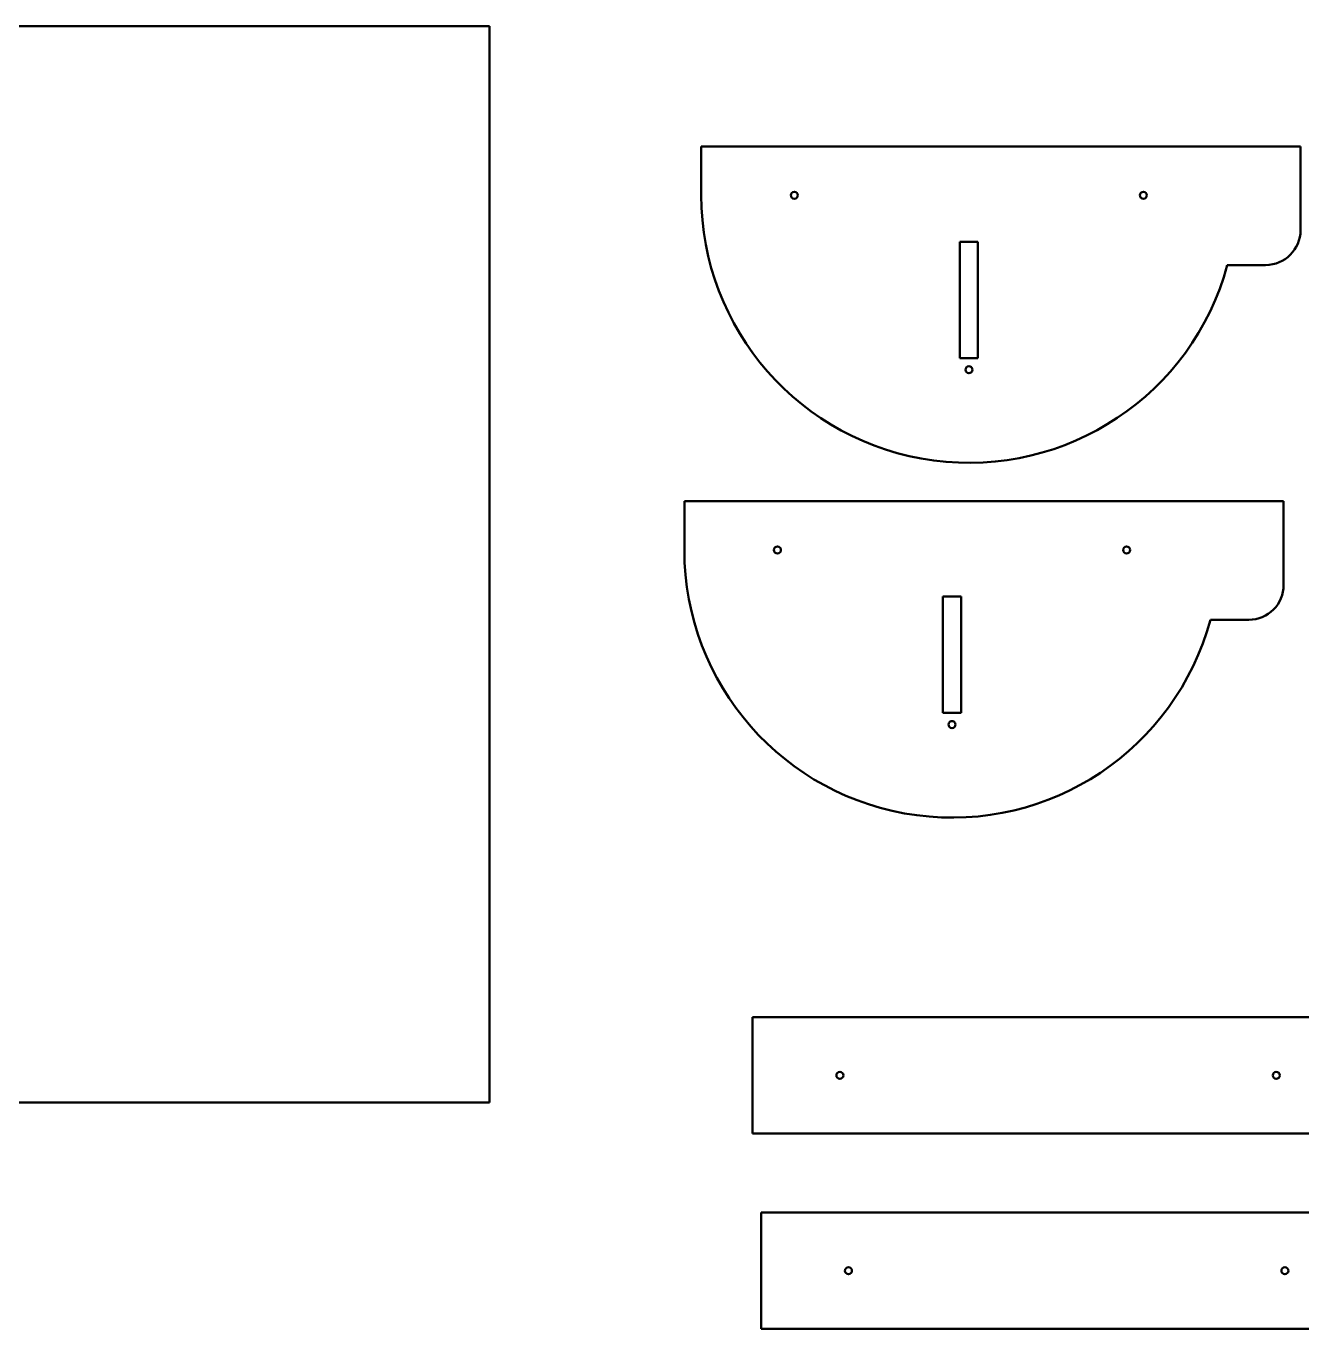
# Model space of a CAD drawing. Header units: millimetres. Extents: x -4457 to 5436, y 521 to 6420.
# Drawn here: x 3272 to 4369, y 4638 to 5758 of the extents above; entities that cross this region are included whole.
import ezdxf

# ---------------------------------------------------------------- set-up
doc = ezdxf.new("R2010")
doc.units = ezdxf.units.MM
doc.header["$MEASUREMENT"] = 0
doc.layers.add('layer 1', color=7, linetype='Continuous')

msp = doc.modelspace()

# ---------------------------------------------------------------- linework, layer by layer
at = {"layer": 'layer 1', "lineweight": 50}
for points in [[(3670.5613, 5757.5702), (3670.5613, 5757.5702), (1665.5613, 5757.5702), (1665.5613, 5757.5702)], [(3670.5613, 4832.5702), (3670.5613, 4832.5702), (3670.5613, 5757.5702), (3670.5613, 5757.5702)], [(3852.5668, 5654.1994), (3852.5668, 5654.1994), (3852.5668, 5612.1994), (3852.5668, 5612.1994)], [(4367.5668, 5654.1994), (4367.5668, 5654.1994), (3852.5668, 5654.1994), (3852.5668, 5654.1994)], [(4367.5668, 5582.1994), (4367.5668, 5582.1994), (4367.5668, 5654.1994), (4367.5668, 5654.1994)], [(4337.5668, 5552.1994), (4354.1352, 5552.1994), (4367.5667, 5565.6308), (4367.5668, 5582.1993)], [(4074.8168, 5472.1994), (4074.8168, 5472.1994), (4074.8168, 5572.1994), (4074.8168, 5572.1994)], [(4074.8168, 5572.1994), (4074.8168, 5572.1994), (4090.3168, 5572.1994), (4090.3168, 5572.1994)], [(4090.3168, 5572.1994), (4090.3168, 5572.1994), (4090.3168, 5472.1994), (4090.3168, 5472.1994)], [(4304.6028, 5552.1994), (4304.6028, 5552.1994), (4337.5668, 5552.1994), (4337.5668, 5552.1994)], [(4090.3168, 5472.1994), (4090.3168, 5472.1994), (4074.8168, 5472.1994), (4074.8168, 5472.1994)], [(3838.0488, 5349.3223), (3838.0488, 5349.3223), (3838.0488, 5307.3223), (3838.0488, 5307.3223)], [(4353.0488, 5349.3223), (4353.0488, 5349.3223), (3838.0488, 5349.3223), (3838.0488, 5349.3223)], [(4353.0488, 5277.3223), (4353.0488, 5277.3223), (4353.0488, 5349.3223), (4353.0488, 5349.3223)], [(4323.0488, 5247.3223), (4339.6173, 5247.3223), (4353.0487, 5260.7536), (4353.0488, 5277.3221)], [(4060.2988, 5167.3223), (4060.2988, 5167.3223), (4060.2988, 5267.3223), (4060.2988, 5267.3223)], [(4060.2988, 5267.3223), (4060.2988, 5267.3223), (4075.7988, 5267.3223), (4075.7988, 5267.3223)], [(4075.7988, 5267.3223), (4075.7988, 5267.3223), (4075.7988, 5167.3223), (4075.7988, 5167.3223)], [(4290.0848, 5247.3223), (4290.0848, 5247.3223), (4323.0488, 5247.3223), (4323.0488, 5247.3223)], [(4075.7988, 5167.3223), (4075.7988, 5167.3223), (4060.2988, 5167.3223), (4060.2988, 5167.3223)], [(3896.675, 4905.8459), (3896.675, 4905.8459), (3896.675, 4805.8459), (3896.675, 4805.8459)], [(4796.675, 4905.8459), (4796.675, 4905.8459), (3896.675, 4905.8459), (3896.675, 4905.8459)], [(1665.5613, 4832.5702), (1665.5613, 4832.5702), (3670.5613, 4832.5702), (3670.5613, 4832.5702)], [(3896.675, 4805.8459), (3896.675, 4805.8459), (4796.675, 4805.8459), (4796.675, 4805.8459)], [(3904.081, 4737.91), (3904.081, 4737.91), (3904.081, 4637.91), (3904.081, 4637.91)], [(4804.081, 4737.91), (4804.081, 4737.91), (3904.081, 4737.91), (3904.081, 4737.91)], [(3904.081, 4637.91), (3904.081, 4637.91), (4804.081, 4637.91), (4804.081, 4637.91)]]:
    msp.add_open_spline(points, degree=3, dxfattribs=at)
for points, knots in [([(3852.5668, 5612.1994), (3852.5668, 5496.8712), (3937.9781, 5399.3738), (4052.3036, 5384.1991), (4052.3036, 5384.1991), (4166.6292, 5369.0244), (4274.5172, 5440.8645), (4304.6028, 5552.1994)], [0, 0, 0, 0, 0.333333333, 0.333333333, 0.333333333, 0.333333333, 1, 1, 1, 1]), ([(3935.5668, 5612.1994), (3935.5668, 5613.8563), (3934.2236, 5615.1994), (3932.5668, 5615.1994), (3932.5668, 5615.1994), (3930.9099, 5615.1994), (3929.5668, 5613.8563), (3929.5668, 5612.1994), (3929.5668, 5612.1994), (3929.5667, 5610.5426), (3930.9099, 5609.1994), (3932.5667, 5609.1994), (3932.5667, 5609.1994), (3934.2236, 5609.1994), (3935.5667, 5610.5425), (3935.5668, 5612.1994)], [0, 0, 0, 0, 0.2, 0.2, 0.2, 0.2, 0.4, 0.4, 0.4, 0.4, 0.6, 0.6, 0.6, 0.6, 1, 1, 1, 1]), ([(4235.5668, 5612.1994), (4235.5668, 5613.8563), (4234.2236, 5615.1994), (4232.5668, 5615.1994), (4232.5668, 5615.1994), (4230.9099, 5615.1994), (4229.5668, 5613.8563), (4229.5668, 5612.1994), (4229.5668, 5612.1994), (4229.5667, 5610.5426), (4230.9099, 5609.1994), (4232.5667, 5609.1994), (4232.5667, 5609.1994), (4234.2236, 5609.1994), (4235.5667, 5610.5425), (4235.5668, 5612.1994)], [0, 0, 0, 0, 0.2, 0.2, 0.2, 0.2, 0.4, 0.4, 0.4, 0.4, 0.6, 0.6, 0.6, 0.6, 1, 1, 1, 1]), ([(4085.5668, 5462.1994), (4085.5668, 5463.8563), (4084.2236, 5465.1994), (4082.5668, 5465.1994), (4082.5668, 5465.1994), (4080.9099, 5465.1994), (4079.5668, 5463.8563), (4079.5668, 5462.1994), (4079.5668, 5462.1994), (4079.5667, 5460.5426), (4080.9099, 5459.1994), (4082.5667, 5459.1994), (4082.5667, 5459.1994), (4084.2236, 5459.1994), (4085.5667, 5460.5425), (4085.5668, 5462.1994)], [0, 0, 0, 0, 0.2, 0.2, 0.2, 0.2, 0.4, 0.4, 0.4, 0.4, 0.6, 0.6, 0.6, 0.6, 1, 1, 1, 1]), ([(3838.0488, 5307.3223), (3838.0488, 5191.994), (3923.4601, 5094.4967), (4037.7857, 5079.322), (4037.7857, 5079.322), (4152.1112, 5064.1472), (4259.9992, 5135.9874), (4290.0848, 5247.3223)], [0, 0, 0, 0, 0.333333333, 0.333333333, 0.333333333, 0.333333333, 1, 1, 1, 1]), ([(3921.0488, 5307.3223), (3921.0488, 5308.9791), (3919.7057, 5310.3223), (3918.0488, 5310.3223), (3918.0488, 5310.3223), (3916.3919, 5310.3223), (3915.0488, 5308.9791), (3915.0488, 5307.3223), (3915.0488, 5307.3223), (3915.0488, 5305.6654), (3916.3919, 5304.3223), (3918.0488, 5304.3223), (3918.0488, 5304.3223), (3919.7056, 5304.3223), (3921.0488, 5305.6654), (3921.0488, 5307.3223)], [0, 0, 0, 0, 0.2, 0.2, 0.2, 0.2, 0.4, 0.4, 0.4, 0.4, 0.6, 0.6, 0.6, 0.6, 1, 1, 1, 1]), ([(4221.0488, 5307.3223), (4221.0488, 5308.9791), (4219.7057, 5310.3223), (4218.0488, 5310.3223), (4218.0488, 5310.3223), (4216.3919, 5310.3223), (4215.0488, 5308.9791), (4215.0488, 5307.3223), (4215.0488, 5307.3223), (4215.0488, 5305.6654), (4216.3919, 5304.3223), (4218.0488, 5304.3223), (4218.0488, 5304.3223), (4219.7056, 5304.3223), (4221.0488, 5305.6654), (4221.0488, 5307.3223)], [0, 0, 0, 0, 0.2, 0.2, 0.2, 0.2, 0.4, 0.4, 0.4, 0.4, 0.6, 0.6, 0.6, 0.6, 1, 1, 1, 1]), ([(4071.0488, 5157.3223), (4071.0488, 5158.9791), (4069.7057, 5160.3223), (4068.0488, 5160.3223), (4068.0488, 5160.3223), (4066.3919, 5160.3223), (4065.0488, 5158.9791), (4065.0488, 5157.3223), (4065.0488, 5157.3223), (4065.0488, 5155.6654), (4066.3919, 5154.3223), (4068.0488, 5154.3223), (4068.0488, 5154.3223), (4069.7056, 5154.3223), (4071.0488, 5155.6654), (4071.0488, 5157.3223)], [0, 0, 0, 0, 0.2, 0.2, 0.2, 0.2, 0.4, 0.4, 0.4, 0.4, 0.6, 0.6, 0.6, 0.6, 1, 1, 1, 1]), ([(3974.675, 4855.8459), (3974.675, 4857.5028), (3973.3318, 4858.8459), (3971.675, 4858.8459), (3971.675, 4858.8459), (3970.0181, 4858.8459), (3968.675, 4857.5028), (3968.675, 4855.8459), (3968.675, 4855.8459), (3968.6749, 4854.1891), (3970.0181, 4852.8459), (3971.6749, 4852.8459), (3971.6749, 4852.8459), (3973.3318, 4852.8459), (3974.6749, 4854.189), (3974.675, 4855.8459)], [0, 0, 0, 0, 0.2, 0.2, 0.2, 0.2, 0.4, 0.4, 0.4, 0.4, 0.6, 0.6, 0.6, 0.6, 1, 1, 1, 1]), ([(4349.675, 4855.8459), (4349.675, 4857.5028), (4348.3318, 4858.8459), (4346.675, 4858.8459), (4346.675, 4858.8459), (4345.0181, 4858.8459), (4343.675, 4857.5028), (4343.675, 4855.8459), (4343.675, 4855.8459), (4343.6749, 4854.1891), (4345.0181, 4852.8459), (4346.6749, 4852.8459), (4346.6749, 4852.8459), (4348.3318, 4852.8459), (4349.6749, 4854.189), (4349.675, 4855.8459)], [0, 0, 0, 0, 0.2, 0.2, 0.2, 0.2, 0.4, 0.4, 0.4, 0.4, 0.6, 0.6, 0.6, 0.6, 1, 1, 1, 1]), ([(3982.081, 4687.91), (3982.081, 4689.5668), (3980.7378, 4690.91), (3979.081, 4690.91), (3979.081, 4690.91), (3977.4241, 4690.91), (3976.081, 4689.5668), (3976.081, 4687.91), (3976.081, 4687.91), (3976.081, 4686.2531), (3977.4241, 4684.91), (3979.081, 4684.91), (3979.081, 4684.91), (3980.7378, 4684.91), (3982.081, 4686.2531), (3982.081, 4687.91)], [0, 0, 0, 0, 0.2, 0.2, 0.2, 0.2, 0.4, 0.4, 0.4, 0.4, 0.6, 0.6, 0.6, 0.6, 1, 1, 1, 1]), ([(4357.081, 4687.91), (4357.081, 4689.5668), (4355.7378, 4690.91), (4354.081, 4690.91), (4354.081, 4690.91), (4352.4241, 4690.91), (4351.081, 4689.5668), (4351.081, 4687.91), (4351.081, 4687.91), (4351.081, 4686.2531), (4352.4241, 4684.91), (4354.081, 4684.91), (4354.081, 4684.91), (4355.7378, 4684.91), (4357.081, 4686.2531), (4357.081, 4687.91)], [0, 0, 0, 0, 0.2, 0.2, 0.2, 0.2, 0.4, 0.4, 0.4, 0.4, 0.6, 0.6, 0.6, 0.6, 1, 1, 1, 1])]:
    msp.add_open_spline(points, degree=3, knots=knots, dxfattribs=at)

doc.saveas('drawing.dxf')
